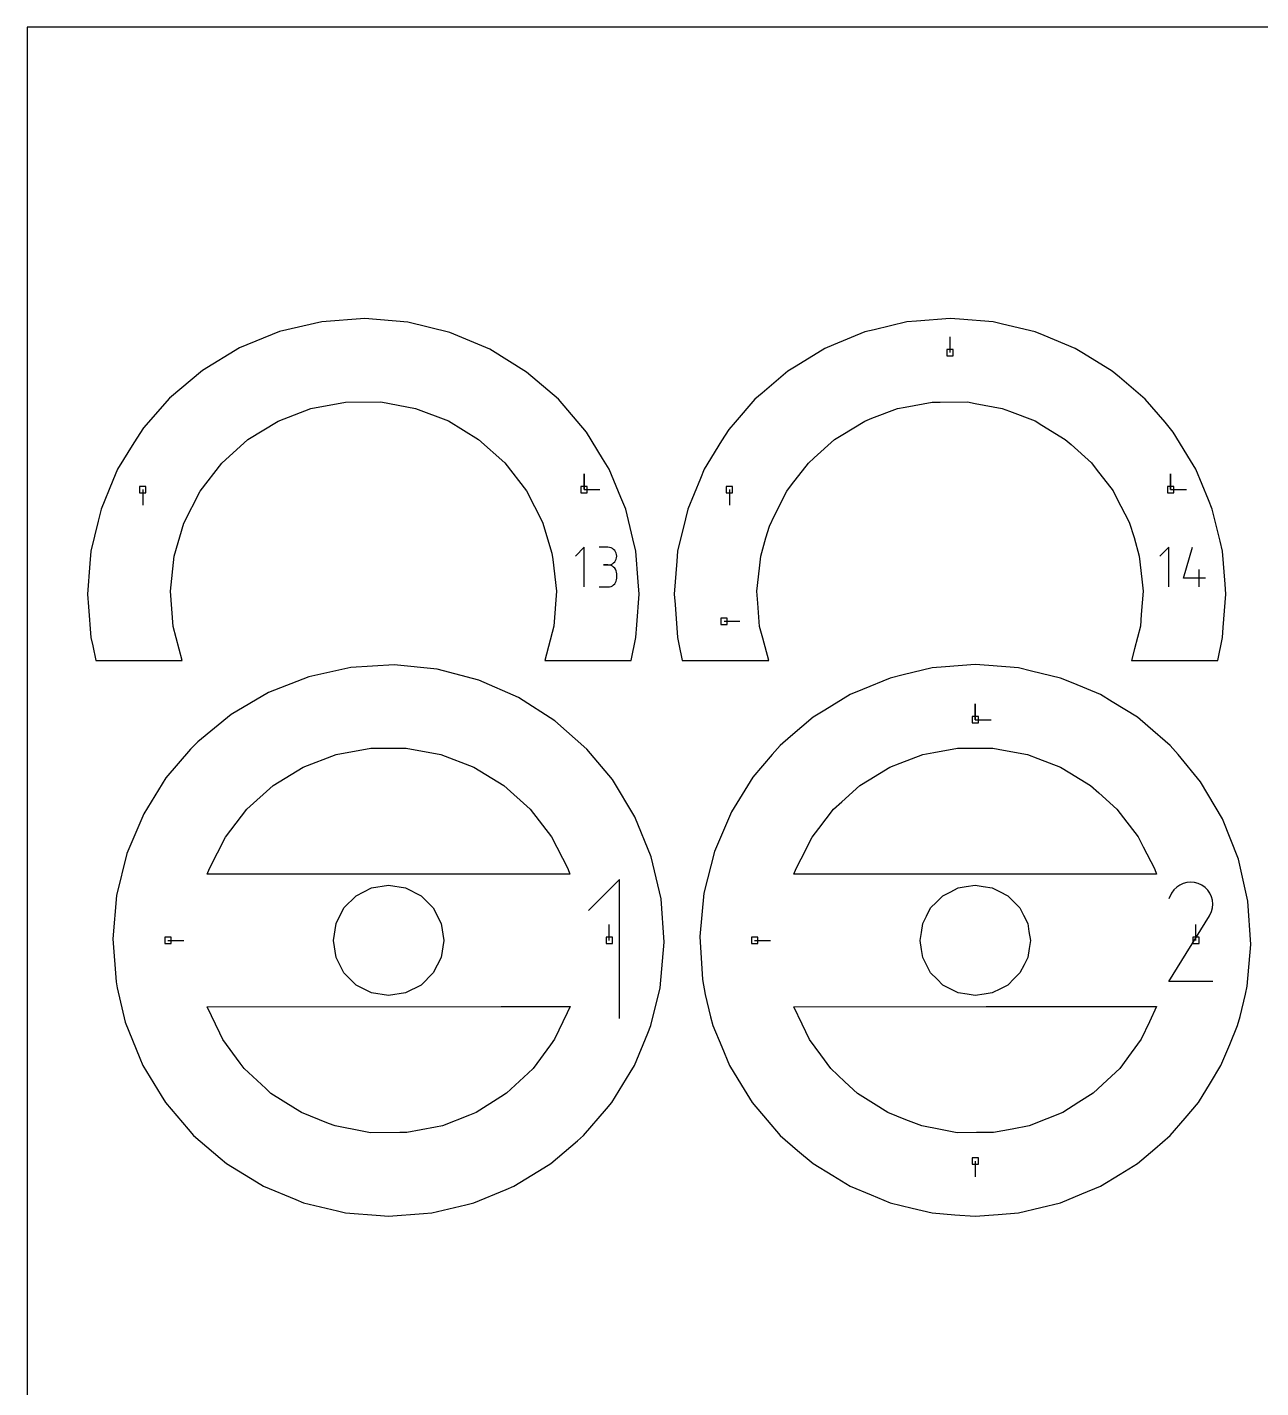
# Model space of a CAD drawing. Extents: x 0 to 800, y 0 to 1000.
# Drawn here: x 0 to 111.8, y 876.7 to 1000 of the extents above; entities that cross this region are included whole.
import ezdxf

# ---------------------------------------------------------------- set-up
doc = ezdxf.new("R2010")
doc.units = 0
doc.header["$MEASUREMENT"] = 0
for name, color, linetype in [('annotation', 7, 'Continuous'), ('boundary', 7, 'Continuous'), ('frame', 7, 'Continuous'), ('hole', 7, 'Continuous')]:
    doc.layers.add(name, color=color, linetype=linetype)

msp = doc.modelspace()

# ---------------------------------------------------------------- linework, layer by layer
at = {"layer": 'annotation', "color": 1}
for p, q in [((83.64705, 970.507884), (83.64705, 971.936634)), ((50.47205, 958.102794), (50.47205, 959.531544)), ((50.47205, 958.102794), (50.47205, 959.531544)), ((50.47205, 959.531544), (50.47205, 958.102794)), ((103.64705, 958.102794), (103.64705, 959.531544)), ((103.64705, 958.102794), (103.64705, 959.531544)), ((103.64705, 959.531544), (103.64705, 958.102794)), ((10.472049, 958.102794), (10.472049, 956.674044)), ((50.47205, 958.102794), (51.9008, 958.102794)), ((63.64705, 958.102794), (63.64705, 956.674044)), ((103.64705, 958.102794), (105.0758, 958.102794)), ((50.493203, 952.871021), (49.692797, 952.070389)), ((50.493203, 949.270661), (50.493203, 952.871021)), ((52.642728, 952.866844), (51.843225, 952.866844)), ((52.786521, 952.853937), (52.642728, 952.866844)), ((52.921824, 952.816743), (52.786521, 952.853937)), ((53.046389, 952.757547), (52.921824, 952.816743)), ((53.157964, 952.678639), (53.046389, 952.757547)), ((53.254299, 952.582306), (53.157964, 952.678639)), ((53.333144, 952.470834), (53.254299, 952.582306)), ((53.392248, 952.346513), (53.333144, 952.470834)), ((53.42936, 952.211629), (53.392248, 952.346513)), ((53.392248, 951.789231), (53.42936, 951.924638)), ((53.442231, 952.06847), (53.42936, 952.211629)), ((53.42936, 951.924638), (53.442231, 952.06847)), ((53.442231, 952.06847), (53.442231, 952.06847)), ((103.468158, 952.871021), (102.667752, 952.070389)), ((103.468158, 949.270661), (103.468158, 952.871021)), ((104.81818, 950.071067), (105.616555, 952.871021)), ((52.642728, 951.267838), (52.242412, 951.267838)), ((52.242412, 951.267838), (52.642728, 951.267838)), ((52.642728, 951.267838), (52.786521, 951.280747)), ((52.786521, 951.254931), (52.642728, 951.267838)), ((52.642728, 951.267838), (52.642728, 951.267838)), ((52.786521, 951.280747), (52.921824, 951.317964)), ((52.921824, 951.217737), (52.786521, 951.254931)), ((52.921824, 951.317964), (53.046389, 951.377218)), ((53.046389, 951.158541), (52.921824, 951.217737)), ((53.046389, 951.377218), (53.157964, 951.456241)), ((53.157964, 951.079633), (53.046389, 951.158541)), ((53.157964, 951.456241), (53.254299, 951.552763)), ((53.254299, 950.9833), (53.157964, 951.079633)), ((53.254299, 951.552763), (53.333144, 951.664516)), ((53.333144, 950.871828), (53.254299, 950.9833)), ((53.333144, 951.664516), (53.392248, 951.789231)), ((53.392248, 950.747507), (53.333144, 950.871828)), ((53.42936, 950.612623), (53.392248, 950.747507)), ((106.218045, 949.270661), (106.218045, 950.869667)), ((53.046389, 949.38002), (53.157964, 949.458904)), ((53.157964, 949.458904), (53.254299, 949.555219)), ((53.254299, 949.555219), (53.333144, 949.666683)), ((53.333144, 949.666683), (53.392248, 949.791013)), ((53.392248, 949.791013), (53.42936, 949.925929)), ((53.442231, 950.469464), (53.42936, 950.612623)), ((53.42936, 949.925929), (53.442231, 950.069148)), ((53.442231, 950.069148), (53.442231, 950.469464)), ((53.442231, 950.469464), (53.442231, 950.469464)), ((106.817277, 950.071067), (104.81818, 950.071067)), ((51.843225, 949.270774), (52.642728, 949.270774)), ((52.642728, 949.270774), (52.786521, 949.283673)), ((52.642728, 949.270774), (52.642728, 949.270774)), ((52.786521, 949.283673), (52.921824, 949.320849)), ((52.921824, 949.320849), (53.046389, 949.38002)), ((63.16279, 946.172413), (64.59154, 946.172413)), ((85.934086, 937.243946), (85.934086, 938.672696)), ((85.934086, 937.243946), (85.934086, 938.672696)), ((85.934086, 938.672696), (85.934086, 937.243946)), ((85.934086, 937.243946), (87.362836, 937.243946)), ((53.691814, 922.763248), (50.890392, 919.961036)), ((53.691814, 910.161988), (53.691814, 922.763248)), ((104.787972, 922.405601), (104.477642, 922.26257)), ((105.117112, 922.493904), (104.787972, 922.405601)), ((105.457463, 922.525505), (105.117112, 922.493904)), ((105.801424, 922.49843), (105.457463, 922.525505)), ((106.141393, 922.410705), (105.801424, 922.49843)), ((106.469772, 922.260354), (106.141393, 922.410705)), ((103.735522, 921.524861), (103.473047, 921.021362)), ((103.943816, 921.820226), (103.735522, 921.524861)), ((104.193723, 922.066787), (103.943816, 921.820226)), ((104.477642, 922.26257), (104.193723, 922.066787)), ((106.763472, 922.051799), (106.469772, 922.260354)), ((106.469772, 922.260354), (106.469772, 922.260354)), ((107.009036, 921.801535), (106.763472, 922.051799)), ((107.204283, 921.517231), (107.009036, 921.801535)), ((107.347027, 921.206557), (107.204283, 921.517231)), ((107.435086, 920.877184), (107.347027, 921.206557)), ((107.196798, 919.526104), (107.349316, 919.853572)), ((107.349316, 919.853572), (107.438414, 920.193021)), ((107.466276, 920.536782), (107.435086, 920.877184)), ((107.438414, 920.193021), (107.466276, 920.536782)), ((52.759085, 917.243946), (52.759085, 918.672696)), ((103.467402, 913.524751), (107.161237, 919.471351)), ((105.934086, 917.243946), (105.934086, 918.672696)), ((107.161237, 919.471351), (107.165653, 919.476815)), ((107.161237, 919.471351), (107.161237, 919.471351)), ((107.165653, 919.476815), (107.169888, 919.482326)), ((107.169888, 919.482326), (107.173969, 919.487929)), ((107.173969, 919.487929), (107.177925, 919.493672)), ((107.177925, 919.493672), (107.181783, 919.499601)), ((107.181783, 919.499601), (107.185572, 919.505762)), ((107.185572, 919.505762), (107.189319, 919.512202)), ((107.189319, 919.512202), (107.193051, 919.518967)), ((107.193051, 919.518967), (107.196798, 919.526104)), ((107.196798, 919.526104), (107.196798, 919.526104)), ((12.759085, 917.243946), (14.187835, 917.243946)), ((65.934085, 917.243946), (67.362835, 917.243946)), ((107.464917, 913.524751), (103.467402, 913.524751)), ((85.934086, 897.243946), (85.934085, 895.815196))]:
    msp.add_line(p, q, dxfattribs=at)
at = {"layer": 'boundary', "color": 5}
for p, q in [((26.69155, 973.311627), (22.873777, 972.416098)), ((30.602411, 973.598897), (26.69155, 973.311627)), ((34.510063, 973.270841), (30.602411, 973.598897)), ((38.318285, 972.33553), (34.510063, 973.270841)), ((79.736188, 973.301368), (76.760829, 972.587047)), ((80.596578, 973.369081), (79.736188, 973.301368)), ((83.64705, 973.609157), (80.596578, 973.369081)), ((84.507439, 973.541443), (83.64705, 973.609157)), ((87.557912, 973.301368), (84.507439, 973.541443)), ((88.397115, 973.099893), (87.557912, 973.301368)), ((91.372474, 972.385572), (88.397115, 973.099893)), ((22.873777, 972.416098), (19.243098, 970.934363)), ((41.933308, 970.815997), (38.318285, 972.33553)), ((75.921626, 972.385572), (73.094641, 971.214597)), ((76.760829, 972.587047), (75.921626, 972.385572)), ((92.169828, 972.055297), (91.372474, 972.385572)), ((94.996813, 970.884322), (92.169828, 972.055297)), ((19.243098, 970.934363), (15.888914, 968.902908)), ((45.266115, 968.749658), (41.933308, 970.815997)), ((72.297287, 970.884322), (69.68829, 969.285525)), ((73.094641, 971.214597), (72.297287, 970.884322)), ((95.732684, 970.433379), (94.996813, 970.884322)), ((98.341681, 968.834583), (95.732684, 970.433379)), ((69.68829, 969.285525), (68.952419, 968.834583)), ((15.888914, 968.902908), (12.893814, 966.371753)), ((48.149719, 966.286828), (45.266115, 968.749658)), ((68.952419, 968.834583), (66.625649, 966.847334)), ((98.997949, 968.274077), (98.341681, 968.834583)), ((101.32472, 966.286828), (98.997949, 968.274077)), ((66.625649, 966.847334), (65.96938, 966.286828)), ((12.893814, 966.371753), (10.549461, 963.698413)), ((22.736744, 964.306771), (25.721365, 965.451988)), ((25.721365, 965.451988), (28.864514, 966.035167)), ((28.864514, 966.035167), (32.061308, 966.036843)), ((32.061308, 966.036843), (35.205067, 965.456964)), ((35.205067, 965.456964), (38.190887, 964.314874)), ((50.697475, 963.303787), (48.149719, 966.286828)), ((65.96938, 966.286828), (64.157963, 964.198245)), ((76.568361, 964.558718), (78.896365, 965.451988)), ((78.896365, 965.451988), (79.587858, 965.580287)), ((79.587858, 965.580287), (82.039515, 966.035167)), ((82.039515, 966.035167), (82.742809, 966.035536)), ((82.742809, 966.035536), (85.236308, 966.036843)), ((85.236308, 966.036843), (85.927935, 965.90927)), ((85.927935, 965.90927), (88.380068, 965.456964)), ((88.380068, 965.456964), (89.036948, 965.205704)), ((103.136137, 964.198245), (101.32472, 966.286828)), ((20.010248, 962.637728), (22.736744, 964.306771)), ((38.190887, 964.314874), (40.919132, 962.648689)), ((64.157963, 964.198245), (63.597457, 963.541976)), ((73.785077, 963.004917), (75.911744, 964.306771)), ((75.911744, 964.306771), (76.568361, 964.558718)), ((89.036948, 965.205704), (91.365888, 964.314874)), ((91.365888, 964.314874), (91.966101, 963.948313)), ((103.872475, 963.303787), (103.136137, 964.198245)), ((10.549461, 963.698413), (9.652201, 962.333775)), ((52.152789, 960.92893), (50.697475, 963.303787)), ((63.597457, 963.541976), (62.941986, 962.521088)), ((73.185248, 962.637728), (73.785077, 963.004917)), ((91.966101, 963.948313), (94.094132, 962.648689)), ((105.442575, 960.741618), (103.872475, 963.303787)), ((9.652201, 962.333775), (8.196886, 959.958918)), ((17.632862, 960.500549), (20.010248, 962.637728)), ((40.919132, 962.648689), (43.298759, 960.51401)), ((62.941986, 962.521088), (61.371886, 959.958918)), ((71.330887, 960.970728), (73.185248, 962.637728)), ((94.094132, 962.648689), (94.61765, 962.17906)), ((94.61765, 962.17906), (96.473759, 960.51401)), ((15.683914, 957.966565), (17.632862, 960.500549)), ((43.298759, 960.51401), (45.250363, 957.982068)), ((52.747213, 959.958918), (52.152789, 960.92893)), ((69.287683, 958.524041), (70.807863, 960.500549)), ((70.807863, 960.500549), (71.330887, 960.970728)), ((96.473759, 960.51401), (96.903112, 959.956983)), ((105.922213, 959.958918), (105.442575, 960.741618)), ((8.196886, 959.958918), (7.761524, 958.907861)), ((53.813099, 957.38564), (52.747213, 959.958918)), ((61.371886, 959.958918), (61.020594, 959.110824)), ((96.903112, 959.956983), (98.425363, 957.982068)), ((107.07217, 957.182678), (105.922213, 959.958918)), ((7.761524, 958.907861), (6.695638, 956.334583)), ((61.020594, 959.110824), (59.870638, 956.334583)), ((68.858914, 957.966565), (69.287683, 958.524041)), ((14.208561, 955.068342), (15.683914, 957.966565)), ((45.250363, 957.982068), (46.708819, 955.137353)), ((54.248461, 956.334583), (53.813099, 957.38564)), ((67.723647, 955.746494), (68.858914, 957.966565)), ((98.425363, 957.982068), (98.746223, 957.356231)), ((98.746223, 957.356231), (99.883819, 955.137353)), ((107.423462, 956.334583), (107.07217, 957.182678)), ((6.695638, 956.334583), (6.430056, 955.22836)), ((54.898678, 953.626244), (54.248461, 956.334583)), ((59.870638, 956.334583), (59.656342, 955.441975)), ((67.272222, 954.777262), (67.723647, 955.746494)), ((108.124963, 953.412628), (107.423462, 956.334583)), ((6.430056, 955.22836), (5.77984, 952.52002)), ((13.315018, 952.0568), (14.208561, 955.068342)), ((46.708819, 955.137353), (47.553728, 952.329092)), ((59.656342, 955.441975), (58.95484, 952.52002)), ((66.961657, 953.735665), (67.272222, 954.777262)), ((99.883819, 955.137353), (100.327057, 953.753164)), ((55.164259, 952.52002), (54.898678, 953.626244)), ((66.490018, 952.0568), (66.961657, 953.735665)), ((100.327057, 953.753164), (100.800456, 952.074794)), ((108.339259, 952.52002), (108.124963, 953.412628)), ((5.77984, 952.52002), (5.690581, 951.38587)), ((12.97412, 948.878239), (13.315018, 952.0568)), ((47.553728, 952.329092), (47.659879, 951.756975)), ((55.38279, 949.743307), (55.164259, 952.52002)), ((58.95484, 952.52002), (58.882817, 951.604878)), ((66.374113, 950.976089), (66.490018, 952.0568)), ((100.800456, 952.074794), (101.027649, 949.977181)), ((108.575027, 949.524299), (108.339259, 952.52002)), ((5.690581, 951.38587), (5.472049, 948.609157)), ((47.659879, 951.756975), (47.969687, 948.896591)), ((58.882817, 951.604878), (58.64705, 948.609157)), ((66.14912, 948.878239), (66.374113, 950.976089)), ((55.47205, 948.609157), (55.38279, 949.743307)), ((101.027649, 949.977181), (101.144687, 948.896591)), ((108.64705, 948.609157), (108.575027, 949.524299)), ((5.472049, 948.609157), (5.561309, 947.475006)), ((13.217122, 945.690693), (12.97412, 948.878239)), ((47.969687, 948.896591), (47.730029, 945.708795)), ((55.253518, 945.832444), (55.47205, 948.609157)), ((58.64705, 948.609157), (58.719073, 947.694015)), ((66.231741, 947.794473), (66.14912, 948.878239)), ((101.144687, 948.896591), (100.986513, 946.792646)), ((108.411283, 945.613435), (108.64705, 948.609157)), ((5.561309, 947.475006), (5.77984, 944.698293)), ((58.719073, 947.694015), (58.954841, 944.698293)), ((66.392123, 945.690693), (66.231741, 947.794473)), ((47.730029, 945.708795), (46.914477, 942.617781)), ((55.164259, 944.698293), (55.253518, 945.832444)), ((100.905029, 945.708795), (100.366765, 943.668726)), ((100.986513, 946.792646), (100.905029, 945.708795)), ((5.77984, 944.698293), (5.934279, 943.936368)), ((14.035915, 942.600538), (13.217122, 945.690693)), ((54.744514, 942.621882), (55.164259, 944.698293)), ((58.954841, 944.698293), (59.079457, 944.083499)), ((66.670512, 944.64004), (66.392123, 945.690693)), ((67.210915, 942.600538), (66.670512, 944.64004)), ((107.919515, 942.621882), (108.339259, 944.698293)), ((108.339259, 944.698293), (108.411283, 945.613435)), ((5.934279, 943.936368), (6.205878, 942.596431)), ((59.079457, 944.083499), (59.380879, 942.596431)), ((100.366765, 943.668726), (100.089477, 942.617781)), ((6.205878, 942.596431), (6.973789, 942.596833)), ((6.973789, 942.596833), (10.045434, 942.598443)), ((10.045434, 942.598443), (10.828436, 942.598853)), ((10.828436, 942.598853), (14.035915, 942.600538)), ((33.254461, 942.20496), (29.343599, 941.975144)), ((37.153125, 941.820156), (33.254461, 942.20496)), ((46.914477, 942.617781), (50.116293, 942.61946)), ((50.116293, 942.61946), (50.899295, 942.61987)), ((50.899295, 942.61987), (54.744514, 942.621882)), ((59.380879, 942.596431), (60.831378, 942.597191)), ((60.831378, 942.597191), (65.999201, 942.599901)), ((65.999201, 942.599901), (67.210915, 942.600538)), ((83.248627, 942.032598), (82.023224, 941.936157)), ((85.934086, 942.243946), (83.248627, 942.032598)), ((87.159489, 942.147506), (85.934086, 942.243946)), ((89.844947, 941.936157), (87.159489, 942.147506)), ((100.089477, 942.617781), (101.299052, 942.618416)), ((101.299052, 942.618416), (106.466876, 942.621122)), ((106.466876, 942.621122), (107.919515, 942.621882)), ((25.516839, 941.136362), (21.868405, 939.70927)), ((29.343599, 941.975144), (25.516839, 941.136362)), ((40.943592, 940.830203), (37.153125, 941.820156)), ((44.532531, 939.259478), (40.943592, 940.830203)), ((78.208662, 941.020361), (75.719949, 939.989503)), ((79.403891, 941.30731), (78.208662, 941.020361)), ((82.023224, 941.936157), (79.403891, 941.30731)), ((91.040177, 941.649208), (89.844947, 941.936157)), ((93.65951, 941.020361), (91.040177, 941.649208)), ((94.795136, 940.549969), (93.65951, 941.020361)), ((21.868405, 939.70927), (18.488138, 937.729006)), ((75.719949, 939.989503), (74.584323, 939.519111)), ((97.283849, 939.519111), (94.795136, 940.549969)), ((47.831567, 937.146657), (44.532531, 939.259478)), ((74.584323, 939.519111), (72.287514, 938.111624)), ((98.331907, 938.87686), (97.283849, 939.519111)), ((100.628716, 937.469373), (98.331907, 938.87686)), ((18.488138, 937.729006), (15.459267, 935.244333)), ((50.730917, 934.582446), (47.831567, 937.146657)), ((71.239455, 937.469373), (69.191101, 935.719914)), ((72.287514, 938.111624), (71.239455, 937.469373)), ((101.563402, 936.671076), (100.628716, 937.469373)), ((103.611755, 934.921617), (101.563402, 936.671076)), ((15.459267, 935.244333), (14.787254, 934.582446)), ((68.256416, 934.921617), (67.528753, 934.082614)), ((69.191101, 935.719914), (68.256416, 934.921617)), ((104.339419, 934.082614), (103.611755, 934.921617)), ((14.787254, 934.582446), (12.562214, 931.977257)), ((53.0624, 931.811472), (50.730917, 934.582446)), ((67.528753, 934.082614), (65.779294, 932.034259)), ((106.352186, 931.624159), (104.339419, 934.082614)), ((12.562214, 931.977257), (10.561812, 928.720813)), ((55.091296, 928.455983), (53.0624, 931.811472)), ((65.779294, 932.034259), (63.851597, 928.908125)), ((108.350366, 928.25302), (106.352186, 931.624159)), ((10.561812, 928.720813), (9.039721, 925.107097)), ((56.570297, 924.824419), (55.091296, 928.455983)), ((63.851597, 928.908125), (62.298791, 925.31006)), ((109.796582, 924.610804), (108.350366, 928.25302)), ((9.039721, 925.107097), (8.101676, 921.299763)), ((57.462991, 921.006197), (56.570297, 924.824419)), ((62.298791, 925.31006), (61.327961, 921.513379)), ((110.655227, 920.787188), (109.796582, 924.610804)), ((8.101676, 921.299763), (7.770781, 917.392559)), ((61.327961, 921.513379), (60.963018, 917.611567)), ((57.747389, 917.095333), (57.462991, 921.006197)), ((110.905153, 916.876325), (110.655227, 920.787188)), ((7.770781, 917.392559), (8.05518, 913.481696)), ((60.963018, 917.611567), (61.212944, 913.700704)), ((57.371543, 912.938565), (57.747389, 917.095333)), ((110.576975, 913.089104), (110.905153, 916.876325)), ((61.212944, 913.700704), (61.442114, 912.345208)), ((8.05518, 913.481696), (8.147823, 912.933729)), ((8.147823, 912.933729), (8.889619, 909.843935)), ((56.535497, 909.518522), (57.371543, 912.938565)), ((110.429015, 912.35717), (110.576975, 913.089104)), ((61.442114, 912.345208), (61.927487, 910.32349)), ((109.943642, 910.335452), (110.429015, 912.35717)), ((61.927487, 910.32349), (62.157674, 909.518522)), ((109.710497, 909.518522), (109.943642, 910.335452)), ((8.889619, 909.843935), (10.198685, 906.582809)), ((55.034249, 905.894185), (56.25026, 908.829898)), ((56.25026, 908.829898), (56.535497, 909.518522)), ((62.157674, 909.518522), (62.953336, 907.597623)), ((109.004911, 907.815084), (109.710497, 909.518522)), ((62.953336, 907.597623), (63.658922, 905.894185)), ((108.209249, 905.894185), (109.004911, 907.815084)), ((10.198685, 906.582809), (10.483922, 905.894185)), ((10.483922, 905.894185), (12.14421, 903.184841)), ((52.98451, 902.549316), (54.644798, 905.25866)), ((54.644798, 905.25866), (55.034249, 905.894185)), ((63.658922, 905.894185), (64.745284, 904.121404)), ((107.245872, 904.322097), (108.209249, 905.894185)), ((64.745284, 904.121404), (65.708661, 902.549316)), ((106.15951, 902.549316), (107.245872, 904.322097)), ((12.14421, 903.184841), (12.53366, 902.549316)), ((12.53366, 902.549316), (14.597342, 900.133053)), ((52.500437, 901.982538), (52.98451, 902.549316)), ((65.708661, 902.549316), (67.058971, 900.968304)), ((104.962066, 901.147287), (106.15951, 902.549316)), ((50.436755, 899.566275), (52.500437, 901.982538)), ((14.597342, 900.133053), (15.081415, 899.566275)), ((67.058971, 900.968304), (68.256416, 899.566275)), ((103.611755, 899.566275), (104.962066, 901.147287)), ((15.081415, 899.566275), (17.497677, 897.502596)), ((47.453716, 897.018523), (49.869978, 899.082202)), ((49.869978, 899.082202), (50.436755, 899.566275)), ((68.256416, 899.566275), (69.837427, 898.215966)), ((102.209727, 898.368832), (103.611755, 899.566275)), ((69.837427, 898.215966), (71.239455, 897.018523)), ((100.628716, 897.018523), (102.209727, 898.368832)), ((17.497677, 897.502596), (18.064455, 897.018523)), ((18.064455, 897.018523), (20.773798, 895.358234)), ((44.108848, 894.968784), (46.818191, 896.629073)), ((46.818191, 896.629073), (47.453716, 897.018523)), ((71.239455, 897.018523), (73.012235, 895.932161)), ((99.056629, 896.055146), (100.628716, 897.018523)), ((20.773798, 895.358234), (21.409322, 894.968784)), ((73.012235, 895.932161), (74.584323, 894.968784)), ((97.283849, 894.968784), (99.056629, 896.055146)), ((21.409322, 894.968784), (24.345037, 893.752772)), ((40.484509, 893.467534), (43.420224, 894.683547)), ((43.420224, 894.683547), (44.108848, 894.968784)), ((74.584323, 894.968784), (76.505223, 894.173122)), ((76.505223, 894.173122), (78.208662, 893.467534)), ((93.65951, 893.467534), (95.58041, 894.263197)), ((95.58041, 894.263197), (97.283849, 894.968784)), ((24.345037, 893.752772), (25.033661, 893.467534)), ((25.033661, 893.467534), (28.123457, 892.725739)), ((28.123457, 892.725739), (28.848224, 892.551738)), ((36.669947, 892.551738), (39.759742, 893.293533)), ((39.759742, 893.293533), (40.484509, 893.467534)), ((78.208662, 893.467534), (80.23038, 892.982162)), ((80.23038, 892.982162), (82.023224, 892.551738)), ((89.844947, 892.551738), (91.866666, 893.03711)), ((91.866666, 893.03711), (93.65951, 893.467534)), ((28.848224, 892.551738), (32.016022, 892.302427)), ((32.016022, 892.302427), (32.759085, 892.243946)), ((32.759085, 892.243946), (35.926883, 892.493258)), ((35.926883, 892.493258), (36.669947, 892.551738)), ((82.023224, 892.551738), (84.095981, 892.388608)), ((84.095981, 892.388608), (85.934086, 892.243946)), ((85.934086, 892.243946), (88.006843, 892.407076)), ((88.006843, 892.407076), (89.844947, 892.551738))]:
    msp.add_line(p, q, dxfattribs=at)
at = {"layer": 'frame', "color": 5}
for p, q in [((800, 1000), (0, 1000)), ((0, 1000), (0, 0))]:
    msp.add_line(p, q, dxfattribs=at)
at = {"layer": 'hole', "color": 5}
for p, q in [((83.9328, 970.793634), (83.3613, 970.793634)), ((83.3613, 970.793634), (83.3613, 970.222134)), ((83.9328, 970.222134), (83.9328, 970.793634)), ((83.3613, 970.222134), (83.9328, 970.222134)), ((10.757799, 958.388544), (10.186299, 958.388544)), ((10.186299, 958.388544), (10.186299, 957.817044)), ((10.757799, 957.817044), (10.757799, 958.388544)), ((50.7578, 958.388544), (50.1863, 958.388544)), ((50.1863, 958.388544), (50.1863, 957.817044)), ((50.7578, 957.817044), (50.7578, 958.388544)), ((63.9328, 958.388544), (63.3613, 958.388544)), ((63.3613, 958.388544), (63.3613, 957.817044)), ((63.9328, 957.817044), (63.9328, 958.388544)), ((103.9328, 958.388544), (103.3613, 958.388544)), ((103.3613, 958.388544), (103.3613, 957.817044)), ((103.9328, 957.817044), (103.9328, 958.388544)), ((10.186299, 957.817044), (10.757799, 957.817044)), ((50.1863, 957.817044), (50.7578, 957.817044)), ((63.3613, 957.817044), (63.9328, 957.817044)), ((103.3613, 957.817044), (103.9328, 957.817044)), ((63.44854, 946.458163), (62.87704, 946.458163)), ((62.87704, 946.458163), (62.87704, 945.886663)), ((62.87704, 945.886663), (63.44854, 945.886663)), ((63.44854, 945.886663), (63.44854, 946.458163)), ((86.219836, 937.529696), (85.648336, 937.529696)), ((85.648336, 937.529696), (85.648336, 936.958196)), ((86.219836, 936.958196), (86.219836, 937.529696)), ((85.648336, 936.958196), (86.219836, 936.958196)), ((28.0084, 934.086777), (31.15155, 934.669957)), ((31.15155, 934.669957), (34.348343, 934.671633)), ((34.348343, 934.671633), (37.492103, 934.091753)), ((82.168254, 934.269507), (84.32655, 934.669957)), ((84.32655, 934.669957), (85.328212, 934.670482)), ((85.328212, 934.670482), (87.523343, 934.671633)), ((87.523343, 934.671633), (88.508388, 934.489937)), ((25.02378, 932.94156), (28.0084, 934.086777)), ((37.492103, 934.091753), (40.477923, 932.949663)), ((79.133961, 933.300395), (81.183401, 934.086777)), ((81.183401, 934.086777), (82.168254, 934.269507)), ((88.508388, 934.489937), (90.667103, 934.091753)), ((90.667103, 934.091753), (91.60266, 933.733898)), ((91.60266, 933.733898), (93.652923, 932.949663)), ((22.297284, 931.272517), (25.02378, 932.94156)), ((40.477923, 932.949663), (43.206167, 931.283478)), ((76.326586, 931.795484), (78.19878, 932.94156)), ((78.19878, 932.94156), (79.133961, 933.300395)), ((93.652923, 932.949663), (94.507773, 932.427592)), ((94.507773, 932.427592), (96.381168, 931.283478)), ((19.919898, 929.135338), (22.297284, 931.272517)), ((43.206167, 931.283478), (45.585794, 929.1488)), ((73.839812, 929.804988), (75.472284, 931.272517)), ((75.472284, 931.272517), (76.326586, 931.795484)), ((96.381168, 931.283478), (97.126784, 930.614612)), ((73.094898, 929.135338), (73.839812, 929.804988)), ((97.126784, 930.614612), (98.760795, 929.1488)), ((17.97095, 926.601354), (19.919898, 929.135338)), ((45.585794, 929.1488), (47.537398, 926.616857)), ((71.75662, 927.395336), (73.094898, 929.135338)), ((98.760795, 929.1488), (99.372297, 928.355458)), ((71.14595, 926.601354), (71.75662, 927.395336)), ((99.372297, 928.355458), (100.712399, 926.616857)), ((16.515479, 923.75511), (17.97095, 926.601354)), ((47.537398, 926.616857), (48.995855, 923.772142)), ((70.146527, 924.646933), (71.14595, 926.601354)), ((100.712399, 926.616857), (101.169382, 925.725513)), ((101.169382, 925.725513), (102.170855, 923.772142)), ((16.316658, 923.235325), (16.515479, 923.75511)), ((48.995855, 923.772142), (49.19522, 923.252568)), ((69.491659, 923.235325), (69.690479, 923.75511)), ((69.690479, 923.75511), (70.146527, 924.646933)), ((102.170855, 923.772142), (102.37022, 923.252568)), ((22.563584, 923.238601), (16.316658, 923.235325)), ((49.19522, 923.252568), (22.563584, 923.238601)), ((84.944579, 923.243429), (69.491659, 923.235325)), ((102.37022, 923.252568), (84.944579, 923.243429)), ((28.714, 920.182876), (29.820159, 921.289033)), ((29.820159, 921.289033), (31.214, 921.999231)), ((31.214, 921.999231), (32.759085, 922.243948)), ((32.759085, 922.243948), (34.30417, 921.999231)), ((34.30417, 921.999231), (35.698011, 921.289033)), ((35.698011, 921.289033), (36.80417, 920.182875)), ((82.408895, 920.70277), (82.995159, 921.289033)), ((82.995159, 921.289033), (83.650265, 921.622826)), ((83.650265, 921.622826), (84.389001, 921.999231)), ((84.389001, 921.999231), (85.11519, 922.114248)), ((85.11519, 922.114248), (85.934086, 922.243948)), ((85.934086, 922.243948), (86.660275, 922.128931)), ((86.660275, 922.128931), (87.479171, 921.999231)), ((87.479171, 921.999231), (88.134276, 921.665438)), ((88.134276, 921.665438), (88.873012, 921.289033)), ((88.873012, 921.289033), (89.392906, 920.769139)), ((28.003803, 918.789033), (28.714, 920.182876)), ((36.80417, 920.182875), (37.514368, 918.789033)), ((81.512596, 919.444139), (81.889001, 920.182876)), ((81.889001, 920.182876), (82.408895, 920.70277)), ((89.392906, 920.769139), (89.97917, 920.182875)), ((89.97917, 920.182875), (90.312963, 919.527769)), ((27.759085, 917.243946), (28.003803, 918.789033)), ((37.514368, 918.789033), (37.759085, 917.243946)), ((81.049103, 917.970137), (81.178803, 918.789033)), ((81.178803, 918.789033), (81.512596, 919.444139)), ((90.312963, 919.527769), (90.689368, 918.789033)), ((90.689368, 918.789033), (90.804385, 918.062842)), ((13.044835, 917.529696), (12.473335, 917.529696)), ((12.473335, 917.529696), (12.473335, 916.958196)), ((13.044835, 916.958196), (13.044835, 917.529696)), ((53.044835, 917.529696), (52.473335, 917.529696)), ((52.473335, 917.529696), (52.473335, 916.958196)), ((53.044835, 916.958196), (53.044835, 917.529696)), ((66.219835, 917.529696), (65.648335, 917.529696)), ((65.648335, 917.529696), (65.648335, 916.958196)), ((66.219835, 916.958196), (66.219835, 917.529696)), ((80.934086, 917.243946), (81.049103, 917.970137)), ((90.804385, 918.062842), (90.934085, 917.243946)), ((106.219836, 917.529696), (105.648336, 917.529696)), ((105.648336, 917.529696), (105.648336, 916.958196)), ((106.219836, 916.958196), (106.219836, 917.529696)), ((12.473335, 916.958196), (13.044835, 916.958196)), ((28.003803, 915.698863), (27.759085, 917.243946)), ((37.759085, 917.243946), (37.514368, 915.698863)), ((52.473335, 916.958196), (53.044835, 916.958196)), ((65.648335, 916.958196), (66.219835, 916.958196)), ((81.063786, 916.425052), (80.934086, 917.243946)), ((81.178803, 915.698863), (81.063786, 916.425052)), ((90.819068, 916.517757), (90.689368, 915.698863)), ((90.934085, 917.243946), (90.819068, 916.517757)), ((105.648336, 916.958196), (106.219836, 916.958196)), ((28.714, 914.30502), (28.003803, 915.698863)), ((37.514368, 915.698863), (36.80417, 914.30502)), ((81.555208, 914.960126), (81.178803, 915.698863)), ((81.889001, 914.30502), (81.555208, 914.960126)), ((90.355575, 915.043757), (89.97917, 914.30502)), ((90.689368, 915.698863), (90.355575, 915.043757)), ((29.820159, 913.198859), (28.714, 914.30502)), ((36.80417, 914.30502), (35.698011, 913.198859)), ((82.475265, 913.718755), (81.889001, 914.30502)), ((82.995159, 913.198859), (82.475265, 913.718755)), ((89.459276, 913.785124), (88.873012, 913.198859)), ((89.97917, 914.30502), (89.459276, 913.785124)), ((31.214, 912.488664), (29.820159, 913.198859)), ((32.759085, 912.243945), (31.214, 912.488664)), ((34.30417, 912.488664), (32.759085, 912.243945)), ((35.698011, 913.198859), (34.30417, 912.488664)), ((83.733895, 912.822455), (82.995159, 913.198859)), ((84.389001, 912.488664), (83.733895, 912.822455)), ((85.207896, 912.358963), (84.389001, 912.488664)), ((87.47917, 912.488664), (86.752981, 912.373646)), ((88.217907, 912.865067), (87.47917, 912.488664)), ((88.873012, 913.198859), (88.217907, 912.865067)), ((16.32295, 911.235327), (42.954586, 911.249294)), ((17.465847, 908.835079), (16.32295, 911.235327)), ((42.954586, 911.249294), (49.201512, 911.252571)), ((49.201512, 911.252571), (48.934016, 910.689268)), ((69.497951, 911.235327), (86.923592, 911.244466)), ((70.245772, 909.664794), (69.497951, 911.235327)), ((85.934086, 912.243945), (85.207896, 912.358963)), ((86.752981, 912.373646), (85.934086, 912.243945)), ((86.923592, 911.244466), (102.376512, 911.252571)), ((102.376512, 911.252571), (101.714812, 909.859137)), ((48.934016, 910.689268), (47.793639, 908.287817)), ((17.733933, 908.272059), (17.465847, 908.835079)), ((70.908934, 908.272059), (70.245772, 909.664794)), ((101.714812, 909.859137), (100.968639, 908.287817)), ((19.304901, 906.127423), (17.733933, 908.272059)), ((47.425668, 907.784369), (45.856952, 905.638087)), ((47.793639, 908.287817), (47.425668, 907.784369)), ((71.936851, 906.868778), (70.908934, 908.272059)), ((100.968639, 908.287817), (100.058397, 907.042445)), ((72.8484, 905.62436), (71.936851, 906.868778)), ((100.058397, 907.042445), (99.031952, 905.638087)), ((19.6734, 905.62436), (19.304901, 906.127423)), ((21.617183, 903.81077), (19.6734, 905.62436)), ((45.401449, 905.2122), (43.459568, 903.396576)), ((45.856952, 905.638087), (45.401449, 905.2122)), ((74.120258, 904.43769), (72.8484, 905.62436)), ((99.031952, 905.638087), (97.905182, 904.584577)), ((22.073131, 903.38536), (21.617183, 903.81077)), ((75.248132, 903.38536), (74.120258, 904.43769)), ((97.905182, 904.584577), (96.634569, 903.396576)), ((24.321362, 901.966611), (22.073131, 903.38536)), ((42.932555, 903.06323), (40.685814, 901.64212)), ((43.459568, 903.396576), (42.932555, 903.06323)), ((76.719196, 902.457042), (75.248132, 903.38536)), ((95.330905, 902.571982), (93.860815, 901.64212)), ((96.634569, 903.396576), (95.330905, 902.571982)), ((24.848724, 901.633818), (24.321362, 901.966611)), ((27.322324, 900.659807), (24.848724, 901.633818)), ((40.105827, 901.413041), (37.63325, 900.436437)), ((40.685814, 901.64212), (40.105827, 901.413041)), ((78.023725, 901.633818), (76.719196, 902.457042)), ((79.642253, 900.996502), (78.023725, 901.633818)), ((93.860815, 901.64212), (92.42611, 901.075449)), ((27.902551, 900.431335), (27.322324, 900.659807)), ((30.514516, 899.936319), (27.902551, 900.431335)), ((37.020689, 900.319679), (34.409245, 899.82192)), ((37.63325, 900.436437), (37.020689, 900.319679)), ((81.077552, 900.431335), (79.642253, 900.996502)), ((82.786615, 900.107435), (81.077552, 900.431335)), ((84.302199, 899.820203), (82.786615, 900.107435)), ((89.292968, 900.147614), (87.584245, 899.82192)), ((90.80825, 900.436437), (89.292968, 900.147614)), ((92.42611, 901.075449), (90.80825, 900.436437)), ((31.127199, 899.820203), (30.514516, 899.936319)), ((33.785656, 899.821594), (31.127199, 899.820203)), ((34.409245, 899.82192), (33.785656, 899.821594)), ((86.041684, 899.821113), (84.302199, 899.820203)), ((87.584245, 899.82192), (86.041684, 899.821113)), ((86.219836, 897.529696), (85.648336, 897.529696)), ((85.648336, 897.529696), (85.648336, 896.958196)), ((85.648336, 896.958196), (86.219836, 896.958196)), ((86.219836, 896.958196), (86.219836, 897.529696))]:
    msp.add_line(p, q, dxfattribs=at)

doc.saveas('drawing.dxf')
